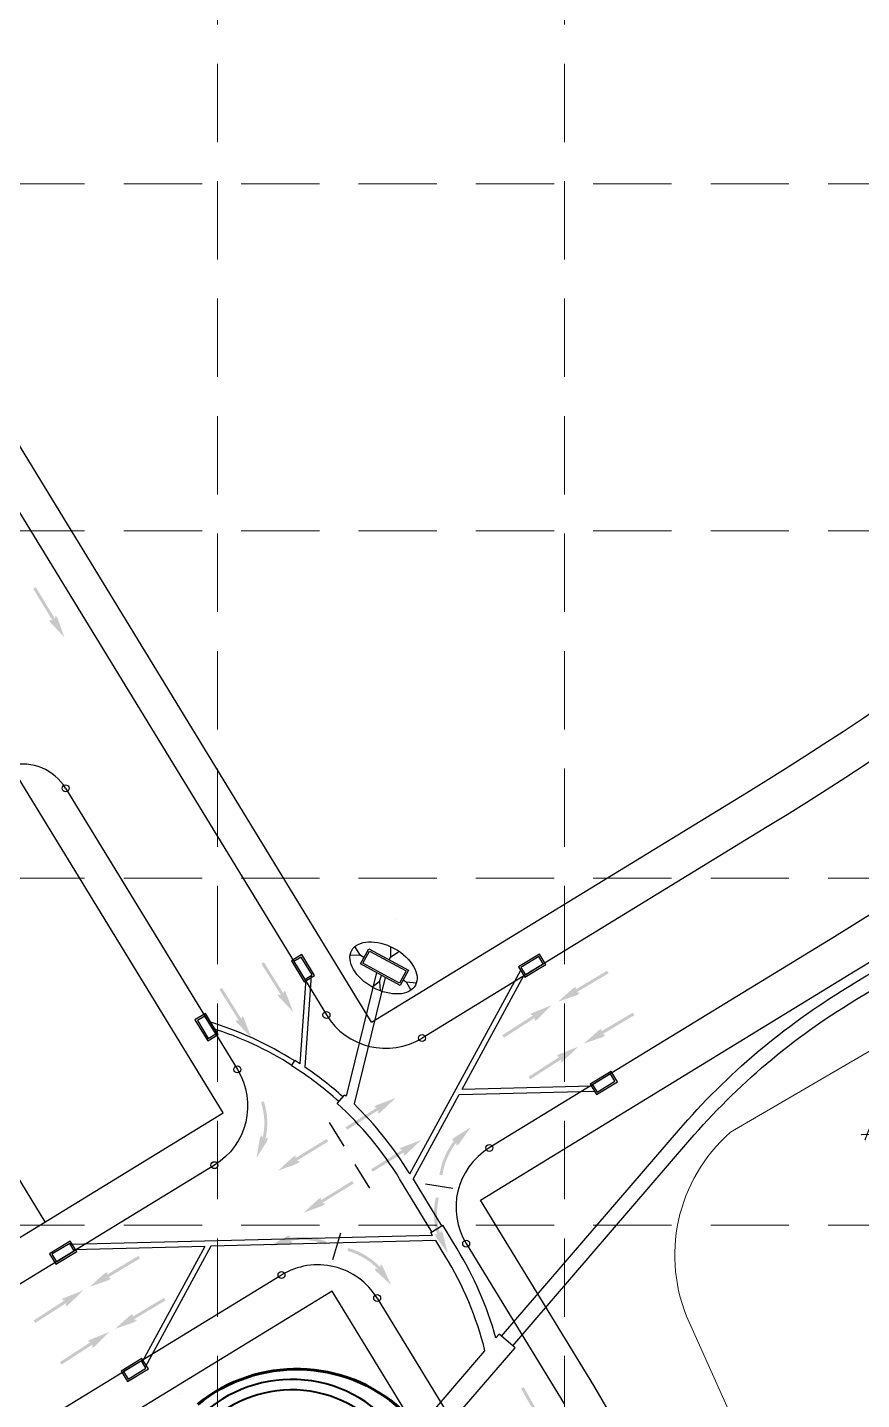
# Model space of a CAD drawing. Header units: inches. Extents: x -5337 to 1057, y 15227 to 19227.
# Drawn here: x -2593.6 to -2353.8, y 16578.2 to 16972.4 of the extents above; entities that cross this region are included whole.
import ezdxf
from ezdxf.enums import TextEntityAlignment as Align

# ---------------------------------------------------------------- set-up
doc = ezdxf.new("R2010")
doc.units = ezdxf.units.IN
doc.header["$LTSCALE"] = 150
doc.header["$MEASUREMENT"] = 0
doc.linetypes.add('HIDDEN', pattern=[0.375, 0.25, -0.125])
for name, color, linetype in [('BASE', 7, 'Continuous'), ('COMT-MIN', 84, 'Continuous'), ('CONT-MJR', 84, 'Continuous'), ('grid', 7, 'HIDDEN'), ('Level 10', 7, 'Continuous'), ('Level 5', 7, 'Continuous'), ('LOTLINE', 7, 'Continuous'), ('PAVING', 7, 'Continuous'), ('ROW', 7, 'Continuous'), ('STORM', 7, 'Continuous'), ('STORM INLET', 7, 'Continuous')]:
    doc.layers.add(name, color=color, linetype=linetype)
doc.styles.add('Style-CB101', font='CB101.shx')

msp = doc.modelspace()

# ---------------------------------------------------------------- hatches: boundary and pattern name
at = {"layer": 'PAVING'}
h = msp.add_hatch(color=256, dxfattribs=at)
edge = h.paths.add_edge_path()
edge.add_line((-2585.524746246163, 16803.24500796113), (-2585.672549980452, 16802.52406006694))
edge.add_line((-2585.672549980452, 16802.52406006695), (-2591.169511851698, 16811.56899036553))
edge.add_line((-2591.169511851698, 16811.56899036552), (-2591.905129695984, 16811.12333697199))
edge.add_line((-2591.905129695984, 16811.12333697198), (-2586.408072889524, 16802.07860912663))
edge.add_line((-2586.408072889524, 16802.07860912663), (-2587.212198338559, 16802.23242155205))
edge.add_line((-2587.212198338559, 16802.23242155205), (-2587.214410868928, 16802.23286224369))
edge.add_ellipse((-2586.967036375885, 16801.74875575578), major_axis=(-0.2908606934615846, 0.4785395041154358), ratio=0.2857142857142855, start_angle=345.5032805555555, end_angle=485.8315277777779)
edge.add_line((-2586.907614534806, 16801.40124174893), (-2586.906225004226, 16801.40285882465))
edge.add_line((-2586.906225004224, 16801.40285882466), (-2582.922661378114, 16797.11915086931))
edge.add_line((-2582.922661378114, 16797.11915086931), (-2584.929074662001, 16802.60989724337))
edge.add_line((-2584.929074661999, 16802.60989724337), (-2584.929610993411, 16802.6082717223))
edge.add_ellipse((-2585.207675934909, 16802.81257893862), major_axis=(-0.2908606934615846, 0.4785395041154358), ratio=0.2857142857142858, start_angle=235.2730666666667, end_angle=377.1826722222223)
edge.add_line((-2585.525946211101, 16803.24520991454), (-2585.524746246163, 16803.24500796114))
edge.add_line((-2585.524746246163, 16803.24500796113), (-2585.524746246163, 16803.24500796113))
edge.add_line((-2585.524746246163, 16803.24500796113), (-2585.524746246163, 16803.24500796113))
h = msp.add_hatch(color=256, dxfattribs=at)
edge = h.paths.add_edge_path()
edge.add_line((-2519.846667733998, 16695.60284459417), (-2519.984621724252, 16694.8800439878))
edge.add_line((-2519.984621724254, 16694.8800439878), (-2525.605886407331, 16703.84802176223))
edge.add_line((-2525.605886407331, 16703.84802176223), (-2526.335249462869, 16703.39232259259))
edge.add_line((-2526.335249462867, 16703.39232259258), (-2520.713987296347, 16694.42444478648))
edge.add_line((-2520.713987296347, 16694.42444478648), (-2521.52013267897, 16694.56710284646))
edge.add_line((-2521.52013267897, 16694.56710284646), (-2521.522250222635, 16694.56742647325))
edge.add_ellipse((-2521.268221423379, 16694.0867783685), major_axis=(-0.2974340703597086, 0.4744817950029866), ratio=0.2857142857142855, start_angle=345.5032805555555, end_angle=485.8315277777779)
edge.add_line((-2521.204011572081, 16693.7401170999), (-2521.202766165625, 16693.74192822481))
edge.add_line((-2521.202766165625, 16693.74192822481), (-2517.16057293365, 16689.51341319759))
edge.add_line((-2517.16057293365, 16689.51341319759), (-2519.242397744951, 16694.97585283159))
edge.add_line((-2519.242397744953, 16694.97585283159), (-2519.242846154435, 16694.97431707143))
edge.add_ellipse((-2519.523702886187, 16695.17476917684), major_axis=(-0.2974340703597086, 0.4744817950029866), ratio=0.2857142857142859, start_angle=235.2730666666667, end_angle=377.1826722222223)
edge.add_line((-2519.847910661831, 16695.60296871939), (-2519.846667734, 16695.60284459417))
edge.add_line((-2519.846667733998, 16695.60284459417), (-2519.846667733998, 16695.60284459417))
edge.add_line((-2519.846667733998, 16695.60284459417), (-2519.846667733998, 16695.60284459417))
h = msp.add_hatch(color=256, dxfattribs=at)
edge = h.paths.add_edge_path()
edge.add_line((-2435.809558600702, 16696.69583377919), (-2436.016856333412, 16695.98979340498))
edge.add_line((-2436.016856333414, 16695.98979340497), (-2426.921074701411, 16701.40190810839))
edge.add_line((-2426.921074701411, 16701.40190810839), (-2426.480249292392, 16700.6633678395))
edge.add_line((-2426.480249292392, 16700.66336783951), (-2435.576030924392, 16695.25125313609))
edge.add_line((-2435.576030924394, 16695.25125313609), (-2434.793718534795, 16695.01026416315))
edge.add_line((-2434.793718534795, 16695.01026416315), (-2434.791574560668, 16695.00962541408))
edge.add_ellipse((-2435.237034991862, 16694.69798742588), major_axis=(0.4812618259484557, 0.2863338172217148), ratio=0.2857142857142857, start_angle=-125.83152777777792, end_angle=14.496719444444523, ccw=False)
edge.add_line((-2435.452441020658, 16694.41888675783), (-2435.452695389225, 16694.42089396937))
edge.add_line((-2435.452695389225, 16694.42089396936), (-2440.979623611849, 16692.50469872045))
edge.add_line((-2440.979623611849, 16692.50469872046), (-2436.633527265703, 16696.4140088706))
edge.add_line((-2436.633527265702, 16696.4140088706), (-2436.633736698706, 16696.41236609986))
edge.add_ellipse((-2436.29234080686, 16696.46246994563), major_axis=(0.4812618259484557, 0.2863338172217148), ratio=0.285714285714286, start_angle=-17.182672222222322, end_angle=124.7269333333333, ccw=False)
edge.add_line((-2435.808390640197, 16696.69540291069), (-2435.809558600702, 16696.69583377918))
edge.add_line((-2435.809558600702, 16696.69583377919), (-2435.809558600702, 16696.69583377919))
edge.add_line((-2435.809558600702, 16696.69583377919), (-2435.809558600702, 16696.69583377919))
h = msp.add_hatch(color=256, dxfattribs=at)
edge = h.paths.add_edge_path()
edge.add_line((-2531.897482746128, 16688.21173799275), (-2532.035336768053, 16687.48893990294))
edge.add_line((-2532.035336768053, 16687.48893990294), (-2537.656506515916, 16696.4571201306))
edge.add_line((-2537.656506515916, 16696.4571201306), (-2538.385969539782, 16696.00141844439))
edge.add_line((-2538.385969539782, 16696.00141844439), (-2532.764604888376, 16687.03344318651))
edge.add_line((-2532.764604888376, 16687.03344318651), (-2533.570750270997, 16687.17610124649))
edge.add_line((-2533.570750270997, 16687.17610124648), (-2533.573004756974, 16687.17642235227))
edge.add_ellipse((-2533.31897595772, 16686.69577424752), major_axis=(-0.2974340703597086, 0.4744817950029866), ratio=0.2857142857142855, start_angle=345.5032805555555, end_angle=485.8315277777779)
edge.add_line((-2533.25476610642, 16686.34911297893), (-2533.253481209425, 16686.35082413996))
edge.add_line((-2533.253481209425, 16686.35082413995), (-2529.211190525679, 16682.12241159763))
edge.add_line((-2529.211190525677, 16682.12241159763), (-2531.293217790197, 16687.58494616684))
edge.add_line((-2531.293217790197, 16687.58494616684), (-2531.293600688778, 16687.58331295045))
edge.add_ellipse((-2531.574457420529, 16687.78376505586), major_axis=(-0.2974340703597086, 0.4744817950029866), ratio=0.2857142857142859, start_angle=235.2730666666667, end_angle=377.1826722222223)
edge.add_line((-2531.898665196173, 16688.21196459841), (-2531.897482746128, 16688.21173799275))
edge.add_line((-2531.897482746128, 16688.21173799275), (-2531.897482746128, 16688.21173799275))
edge.add_line((-2531.897482746128, 16688.21173799275), (-2531.897482746128, 16688.21173799275))
h = msp.add_hatch(color=256, dxfattribs=at)
edge = h.paths.add_edge_path()
edge.add_line((-2448.882418084133, 16688.72142209578), (-2448.157967218791, 16688.59341278477))
edge.add_line((-2448.157967218791, 16688.59341278476), (-2457.048043116964, 16682.84986982204))
edge.add_line((-2457.048043116964, 16682.84986982204), (-2456.582400656091, 16682.12685900702))
edge.add_line((-2456.582400656091, 16682.12685900702), (-2447.692322241359, 16687.87030200142))
edge.add_line((-2447.692322241359, 16687.87030200142), (-2447.82392842079, 16687.06223413699))
edge.add_line((-2447.82392842079, 16687.06223413698), (-2447.824230335144, 16687.06013371663))
edge.add_ellipse((-2447.347106148514, 16687.32072101867), major_axis=(-0.4703640335917537, -0.3039040570694896), ratio=0.2857142857142855, start_angle=345.5032805555555, end_angle=485.8315277777779)
edge.add_line((-2447.001356722365, 16687.38967226572), (-2447.003139388333, 16687.39089386101))
edge.add_line((-2447.003139388333, 16687.39089386101), (-2442.830489385418, 16691.49059943132))
edge.add_line((-2442.830489385417, 16691.49059943131), (-2448.26384518174, 16689.33428294003))
edge.add_line((-2448.26384518174, 16689.33428294004), (-2448.262298470134, 16689.33375180967))
edge.add_ellipse((-2448.458885533148, 16689.05017628711), major_axis=(-0.4703640335917537, -0.3039040570694896), ratio=0.2857142857142859, start_angle=235.2730666666667, end_angle=377.1826722222223)
edge.add_line((-2448.882604996998, 16688.72013485641), (-2448.882418084133, 16688.72142209578))
edge.add_line((-2448.882418084133, 16688.72142209578), (-2448.882418084133, 16688.72142209578))
edge.add_line((-2448.882418084133, 16688.72142209578), (-2448.882418084133, 16688.72142209578))
h = msp.add_hatch(color=256, dxfattribs=at)
edge = h.paths.add_edge_path()
edge.add_line((-2428.462888443863, 16684.61809197011), (-2428.670281111785, 16683.91184914269))
edge.add_line((-2428.670281111785, 16683.91184914269), (-2419.574402028013, 16689.32406633099))
edge.add_line((-2419.574402028013, 16689.32406633099), (-2419.13357913555, 16688.58562603044))
edge.add_line((-2419.133579135552, 16688.58562603044), (-2428.229360767553, 16683.17351132702))
edge.add_line((-2428.229360767553, 16683.17351132702), (-2427.446945893063, 16682.93242490231))
edge.add_line((-2427.446945893063, 16682.93242490231), (-2427.444861424457, 16682.93181796168))
edge.add_ellipse((-2427.890321855652, 16682.62017997347), major_axis=(0.4812618259484557, 0.2863338172217148), ratio=0.2857142857142857, start_angle=-125.83152777777792, end_angle=14.496719444444523, ccw=False)
edge.add_line((-2428.105727884447, 16682.34107930541), (-2428.106225169046, 16682.34314712718))
edge.add_line((-2428.106225169046, 16682.34314712718), (-2433.63315087511, 16680.42685190993))
edge.add_line((-2433.633150875108, 16680.42685190994), (-2429.28655720387, 16684.3362746112))
edge.add_line((-2429.286557203872, 16684.3362746112), (-2429.287023562501, 16684.33455864744))
edge.add_ellipse((-2428.94562767065, 16684.3846624932), major_axis=(0.4812618259484557, 0.2863338172217148), ratio=0.285714285714286, start_angle=-17.182672222222322, end_angle=124.7269333333333, ccw=False)
edge.add_line((-2428.461677503989, 16684.61759545827), (-2428.462888443863, 16684.61809197011))
edge.add_line((-2428.462888443863, 16684.61809197011), (-2428.462888443863, 16684.61809197011))
edge.add_line((-2428.462888443863, 16684.61809197011), (-2428.462888443863, 16684.61809197011))
h = msp.add_hatch(color=256, dxfattribs=at)
edge = h.paths.add_edge_path()
edge.add_line((-2441.327138054217, 16676.77307105475), (-2440.602284798997, 16676.64497184164))
edge.add_line((-2440.602284798997, 16676.64497184165), (-2449.492760570491, 16670.90141881269))
edge.add_line((-2449.492760570491, 16670.90141881268), (-2449.027018141287, 16670.17841051422))
edge.add_line((-2449.027018141287, 16670.17841051422), (-2440.136842274784, 16675.92195599351))
edge.add_line((-2440.136842274784, 16675.92195599352), (-2440.268548422544, 16675.11388561252))
edge.add_line((-2440.268548422544, 16675.11388561252), (-2440.268888219845, 16675.11172661426))
edge.add_ellipse((-2439.791764033218, 16675.3723139163), major_axis=(-0.4703640335917537, -0.3039040570694896), ratio=0.2857142857142855, start_angle=345.5032805555555, end_angle=485.8315277777779)
edge.add_line((-2439.446014607071, 16675.44126516335), (-2439.447659421758, 16675.4425478531))
edge.add_line((-2439.447659421756, 16675.4425478531), (-2435.275116936848, 16679.54255081184))
edge.add_line((-2435.275116936848, 16679.54255081184), (-2440.708560118708, 16677.38573196235))
edge.add_line((-2440.708560118706, 16677.38573196235), (-2440.70695635483, 16677.38534470729))
edge.add_ellipse((-2440.903543417846, 16677.10176918474), major_axis=(-0.4703640335917537, -0.3039040570694896), ratio=0.2857142857142859, start_angle=235.2730666666667, end_angle=377.1826722222223)
edge.add_line((-2441.327262881696, 16676.77172775404), (-2441.327138054217, 16676.77307105475))
edge.add_line((-2441.327138054217, 16676.77307105475), (-2441.327138054217, 16676.77307105475))
edge.add_line((-2441.327138054217, 16676.77307105475), (-2441.327138054217, 16676.77307105475))
at = {"layer": 'PAVING', "linetype": 'Continuous', "lineweight": 30}
h = msp.add_hatch(color=256, dxfattribs=at)
edge = h.paths.add_edge_path()
edge.add_line((-2493.844164822503, 16662.15776433586), (-2493.121921330248, 16662.01641114138))
edge.add_line((-2493.121921330248, 16662.01641114138), (-2502.115585465766, 16656.43650457601))
edge.add_line((-2502.115585465768, 16656.43650457601), (-2501.663257844666, 16655.70511218643))
edge.add_line((-2501.663257844666, 16655.70511218643), (-2492.669593709146, 16661.2850187518))
edge.add_line((-2492.669593709143, 16661.2850187518), (-2492.815969564706, 16660.47966283863))
edge.add_line((-2492.81596956471, 16660.47966283862), (-2492.816500311672, 16660.4774053186))
edge.add_ellipse((-2492.334690181455, 16660.72922330754), major_axis=(-0.4758432942383527, -0.2952511359242112), ratio=0.2857142857142855, start_angle=345.5032805555555, end_angle=485.8315277777779)
edge.add_line((-2491.987737541978, 16660.79183988215), (-2491.98931251582, 16660.79328598481))
edge.add_line((-2491.98931251582, 16660.79328598482), (-2487.742223821955, 16664.81620618223))
edge.add_line((-2487.742223821953, 16664.81620618222), (-2493.21418540519, 16662.75887255617))
edge.add_line((-2493.21418540519, 16662.75887255617), (-2493.212914805139, 16662.75865489766))
edge.add_ellipse((-2493.414655110899, 16662.47872199957), major_axis=(-0.4758432942383527, -0.2952511359242112), ratio=0.2857142857142856, start_angle=235.2730666666667, end_angle=377.1826722222223)
edge.add_line((-2493.844339637504, 16662.1564848111), (-2493.844164822502, 16662.15776433586))
edge.add_line((-2493.844164822503, 16662.15776433586), (-2493.844164822503, 16662.15776433586))
edge.add_line((-2493.844164822503, 16662.15776433586), (-2493.844164822503, 16662.15776433586))
at = {"layer": 'PAVING', "linetype": 'Continuous', "lineweight": 30, "extrusion": (0, 0, -1)}
h = msp.add_hatch(color=256, dxfattribs=at)
edge = h.paths.add_edge_path()
edge.add_line((2526.760324732655, 16653.40752900529), (2527.696282451592, 16647.63371245447))
edge.add_line((2527.696282451594, 16647.63371245447), (2524.598419288832, 16652.58536985804))
edge.add_line((2524.598419288832, 16652.58536985804), (2524.597443808412, 16652.5849969913))
edge.add_ellipse((2524.606975251723, 16652.92991828338), major_axis=(-0.1990338566720685, 0.5234362548051252), ratio=0.2857142857142859, start_angle=-17.182672222222322, end_angle=124.7269333333333, ccw=False)
edge.add_line((2524.461005605779, 16653.44679194523), (2524.46355760426, 16653.44798666124))
edge.add_line((2524.463557604258, 16653.44798666125), (2525.120679611297, 16653.12680786524))
edge.add_line((2525.120679611297, 16653.12680786523), (2525.109942152969, 16653.12926776891))
edge.add_arc((2545.049602714287, 16657.57840498723), 20.42999963993994, 162.1700950185973, 192.5783644630418, ccw=False)
edge.add_line((2525.60086179244, 16663.83391140079), (2526.419555739407, 16663.57058623899))
edge.add_arc((2545.049602714287, 16657.57840498723), 19.56999965509666, 162.1700950185974, 192.245900574153)
edge.add_line((2525.924893254853, 16653.42745634955), (2525.925615466987, 16653.42854107882))
edge.add_line((2525.925615466986, 16653.42854107881), (2526.29582449141, 16654.15512016934))
edge.add_line((2526.295824491412, 16654.15512016934), (2526.296899641637, 16654.15760391795))
edge.add_ellipse((2526.527033497876, 16653.66506800124), major_axis=(-0.1990338566720685, 0.5234362548051252), ratio=0.2857142857142858, start_angle=-125.83152777777792, end_angle=14.496719444444523, ccw=False)
edge.add_line((2526.764797688869, 16653.40475071381), (2526.76123348657, 16653.40629359103))
at = {"layer": 'PAVING', "linetype": 'Continuous', "lineweight": 30}
h = msp.add_hatch(color=256, dxfattribs=at)
edge = h.paths.add_edge_path()
edge.add_line((-2516.373185700893, 16648.22724227356), (-2516.569463324944, 16647.51798368744))
edge.add_line((-2516.56946332494, 16647.51798368744), (-2507.558946383095, 16653.07068100511))
edge.add_line((-2507.558946383097, 16653.07068100511), (-2507.106702773886, 16652.33923437529))
edge.add_line((-2507.106702773885, 16652.33923437528), (-2516.117219715732, 16646.78653705761))
edge.add_line((-2516.11721971573, 16646.78653705762), (-2515.331385819245, 16646.55756717949))
edge.add_line((-2515.331385819247, 16646.55756717949), (-2515.32916288394, 16646.55701970112))
edge.add_ellipse((-2515.769728705578, 16646.23849959511), major_axis=(0.4767559702502598, 0.293775115976281), ratio=0.2857142857142856, start_angle=-125.83152777777792, end_angle=14.496719444444523, ccw=False)
edge.add_line((-2515.980773282639, 16645.9560865006), (-2515.981310665757, 16645.95822246385))
edge.add_line((-2515.981310665757, 16645.95822246385), (-2521.477894807987, 16643.9561722933))
edge.add_line((-2521.477894807986, 16643.95617229329), (-2517.19249491938, 16647.93228967861))
edge.add_line((-2517.19249491938, 16647.93228967861), (-2517.192892838264, 16647.93097556449))
edge.add_ellipse((-2516.852316399627, 16647.98637653784), major_axis=(0.4767559702502598, 0.293775115976281), ratio=0.2857142857142858, start_angle=-17.182672222222322, end_angle=124.7269333333333, ccw=False)
edge.add_line((-2516.37204289588, 16648.22679899859), (-2516.373185700892, 16648.22724227356))
edge.add_line((-2516.373185700893, 16648.22724227356), (-2516.373185700893, 16648.22724227356))
edge.add_line((-2516.373185700893, 16648.22724227356), (-2516.373185700893, 16648.22724227356))
at = {"layer": 'PAVING', "linetype": 'Continuous', "lineweight": 30, "extrusion": (0, 0, -1)}
h = msp.add_hatch(color=256, dxfattribs=at)
edge = h.paths.add_edge_path()
edge.add_line((2469.522123160121, 16651.60631311385), (2466.155944080403, 16656.38978416268))
edge.add_line((2466.155944080403, 16656.38978416268), (2471.106919839467, 16653.29105317971))
edge.add_line((2471.106919839467, 16653.29105317971), (2471.107643384537, 16653.29183827408))
edge.add_ellipse((2471.249880558857, 16652.97746560837), major_axis=(0.4078623105882624, -0.3837296332110419), ratio=0.285714285714286, start_angle=-17.182672222222322, end_angle=124.7269333333333, ccw=False)
edge.add_line((2471.607150177286, 16652.57643688384), (2471.605323870395, 16652.57413013303))
edge.add_line((2471.605323870393, 16652.57413013303), (2470.873937027509, 16652.57573931697))
edge.add_line((2470.873937027511, 16652.57573931697), (2470.884698067661, 16652.57826920433))
edge.add_arc((2454.897235959212, 16639.85875337866), 20.43000312061311, 368.09724887356464, 398.5055183180091, ccw=False)
edge.add_line((2475.123560467471, 16642.73639529376), (2474.272134225708, 16642.61526096423))
edge.add_arc((2454.897235959212, 16639.85875337866), 19.57000298925104, 368.0972488735648, 398.1730544291203)
edge.add_line((2470.282147563004, 16651.95377350857), (2470.281978906363, 16651.95246104161))
edge.add_line((2470.281978906365, 16651.95246104161), (2470.266780740427, 16651.13703181786))
edge.add_line((2470.266780740427, 16651.13703181785), (2470.266824365599, 16651.13446302438))
edge.add_ellipse((2469.844502741076, 16651.4768046187), major_axis=(0.4078623105882624, -0.3837296332110419), ratio=0.2857142857142857, start_angle=-125.83152777777792, end_angle=14.496719444444523, ccw=False)
edge.add_line((2469.516851276401, 16651.60696398903), (2469.520731336932, 16651.60713476809))
at = {"layer": 'PAVING', "linetype": 'Continuous', "lineweight": 30}
h = msp.add_hatch(color=256, dxfattribs=at)
edge = h.paths.add_edge_path()
edge.add_line((-2486.508719929263, 16650.07293779271), (-2485.786476437008, 16649.93158459822))
edge.add_line((-2485.78647643701, 16649.93158459822), (-2494.780140572529, 16644.35167803285))
edge.add_line((-2494.780140572528, 16644.35167803286), (-2494.327812951426, 16643.62028564327))
edge.add_line((-2494.327812951426, 16643.62028564326), (-2485.334148815906, 16649.20019220863))
edge.add_line((-2485.334148815904, 16649.20019220863), (-2485.480524671468, 16648.39483629547))
edge.add_line((-2485.48052467147, 16648.39483629547), (-2485.481055418431, 16648.39257877544))
edge.add_ellipse((-2484.999245288214, 16648.64439676438), major_axis=(-0.4758432942383527, -0.2952511359242112), ratio=0.2857142857142855, start_angle=345.5032805555555, end_angle=485.8315277777779)
edge.add_line((-2484.652292648738, 16648.70701333899), (-2484.653867622579, 16648.70845944166))
edge.add_line((-2484.653867622579, 16648.70845944165), (-2480.406778928715, 16652.73137963906))
edge.add_line((-2480.406778928715, 16652.73137963907), (-2485.878740511951, 16650.67404601301))
edge.add_line((-2485.878740511951, 16650.67404601301), (-2485.8774699119, 16650.67382835451))
edge.add_ellipse((-2486.079210217657, 16650.39389545641), major_axis=(-0.4758432942383527, -0.2952511359242112), ratio=0.2857142857142856, start_angle=235.2730666666667, end_angle=377.1826722222223)
edge.add_line((-2486.508894744264, 16650.07165826795), (-2486.508719929261, 16650.0729377927))
edge.add_line((-2486.508719929263, 16650.07293779271), (-2486.508719929263, 16650.07293779271))
edge.add_line((-2486.508719929263, 16650.07293779271), (-2486.508719929263, 16650.07293779271))
h = msp.add_hatch(color=256, dxfattribs=at)
edge = h.paths.add_edge_path()
edge.add_line((-2509.037740807651, 16636.1424157304), (-2509.2340184317, 16635.43315714428))
edge.add_line((-2509.2340184317, 16635.43315714429), (-2500.223501489854, 16640.98585446196))
edge.add_line((-2500.223501489856, 16640.98585446195), (-2499.771257880646, 16640.25440783212))
edge.add_line((-2499.771257880644, 16640.25440783212), (-2508.781774822492, 16634.70171051446))
edge.add_line((-2508.78177482249, 16634.70171051446), (-2507.995940926005, 16634.47274063633))
edge.add_line((-2507.995940926006, 16634.47274063633), (-2507.993717990699, 16634.47219315797))
edge.add_ellipse((-2508.434283812338, 16634.15367305194), major_axis=(0.4767559702502598, 0.293775115976281), ratio=0.2857142857142856, start_angle=-125.83152777777792, end_angle=14.496719444444523, ccw=False)
edge.add_line((-2508.645328389401, 16633.87125995744), (-2508.645865772518, 16633.87339592069))
edge.add_line((-2508.645865772518, 16633.87339592069), (-2514.142449914749, 16631.87134575013))
edge.add_line((-2514.142449914747, 16631.87134575014), (-2509.857050026141, 16635.84746313545))
edge.add_line((-2509.857050026141, 16635.84746313545), (-2509.857447945025, 16635.84614902133))
edge.add_ellipse((-2509.516871506386, 16635.90154999468), major_axis=(0.4767559702502598, 0.293775115976281), ratio=0.2857142857142858, start_angle=-17.182672222222322, end_angle=124.7269333333333, ccw=False)
edge.add_line((-2509.036598002638, 16636.14197245544), (-2509.037740807649, 16636.1424157304))
edge.add_line((-2509.037740807651, 16636.1424157304), (-2509.037740807651, 16636.1424157304))
edge.add_line((-2509.037740807651, 16636.1424157304), (-2509.037740807651, 16636.1424157304))
h = msp.add_hatch(color=256, dxfattribs=at)
edge = h.paths.add_edge_path()
edge.add_line((-2474.158552274634, 16625.97816237743), (-2472.754813174613, 16620.29998999636))
edge.add_line((-2472.754813174613, 16620.29998999637), (-2476.246157283116, 16624.9825112495))
edge.add_line((-2476.246157283118, 16624.98251124949), (-2476.247109332598, 16624.98206825928))
edge.add_ellipse((-2476.265735045712, 16625.32661815863), major_axis=(-0.2410528690469194, 0.5054636627139965), ratio=0.2857142857142859, start_angle=-17.182672222222322, end_angle=124.7269333333333, ccw=False)
edge.add_line((-2476.453365285935, 16625.82986802001), (-2476.450780606585, 16625.83123057618))
edge.add_line((-2476.450780606585, 16625.83123057619), (-2475.769657168108, 16625.56468703085))
edge.add_line((-2475.769657168108, 16625.56468703085), (-2475.780698304392, 16625.566316492))
edge.add_arc((-2456.270226997052, 16631.6265482834), 20.43, 166.847273182765, 197.2555426272095, ccw=False)
edge.add_line((-2476.164286434479, 16636.27534360103), (-2475.326846828109, 16636.07965287396))
edge.add_arc((-2456.270226997052, 16631.6265482834), 19.57000000000002, 166.8472731827651, 196.9230787383206)
edge.add_line((-2474.992775772167, 16625.92996445065), (-2474.992031195468, 16625.93107247908))
edge.add_line((-2474.992031195468, 16625.93107247908), (-2474.682516277144, 16626.68540050146))
edge.add_line((-2474.682516277142, 16626.68540050145), (-2474.681545538417, 16626.68801456327))
edge.add_ellipse((-2474.412015895441, 16626.21588428146), major_axis=(-0.2410528690469194, 0.5054636627139965), ratio=0.2857142857142858, start_angle=-125.83152777777792, end_angle=14.496719444444523, ccw=False)
edge.add_line((-2474.153816799208, 16625.97582150962), (-2474.157494940086, 16625.97706862544))
h = msp.add_hatch(color=256, dxfattribs=at)
edge = h.paths.add_edge_path()
edge.add_line((-2518.088231726917, 16622.96479194055), (-2523.901638481526, 16622.31968985137))
edge.add_line((-2523.901638481526, 16622.31968985137), (-2518.801033307725, 16625.16525076462))
edge.add_line((-2518.801033307727, 16625.16525076462), (-2518.801265815397, 16625.16621935324))
edge.add_ellipse((-2518.457256698839, 16625.13939999343), major_axis=(0.5327602273044318, 0.1725298240958073), ratio=0.2857142857142858, start_angle=-17.182672222222322, end_angle=124.7269333333333, ccw=False)
edge.add_line((-2517.93371229962, 16625.25926154719), (-2517.932857911273, 16625.25662784599))
edge.add_line((-2517.932857911275, 16625.25662784599), (-2518.286458856834, 16624.61642651726))
edge.add_line((-2518.286458856832, 16624.61642651726), (-2518.283384983572, 16624.62706752513))
edge.add_arc((-2514.839943511182, 16604.48935139777), 20.43000000000002, 69.29515458495501, 99.70342402939929, ccw=False)
edge.add_line((-2507.616836765574, 16623.59986232029), (-2507.920893022336, 16622.79540613895))
edge.add_arc((-2514.839943511182, 16604.48935139777), 19.57000000000002, 69.29515458495491, 99.37096014051049)
edge.add_line((-2518.026446489717, 16623.79818613132), (-2518.025565771533, 16623.79743266622))
edge.add_line((-2518.025565771533, 16623.79743266622), (-2517.318321275507, 16623.39130226494))
edge.add_line((-2517.318321275503, 16623.39130226494), (-2517.315876279845, 16623.39002658056))
edge.add_ellipse((-2517.819334915201, 16623.18488605814), major_axis=(0.5327602273044318, 0.1725298240958073), ratio=0.2857142857142858, start_angle=-125.83152777777792, end_angle=14.496719444444523, ccw=False)
edge.add_line((-2518.091249901638, 16622.96047762247), (-2518.089530198375, 16622.96395994939))
h = msp.add_hatch(color=256, dxfattribs=at)
edge = h.paths.add_edge_path()
edge.add_line((-2493.291952150757, 16615.00048250277), (-2488.992389919767, 16611.03472753406))
edge.add_line((-2488.992389919767, 16611.03472753406), (-2491.413720636547, 16616.3500767192))
edge.add_line((-2491.413720636547, 16616.3500767192), (-2491.412599268839, 16616.35080695049))
edge.add_ellipse((-2491.705550981602, 16616.53312766879), major_axis=(-0.326796466930468, 0.4547571540962984), ratio=0.2857142857142861, start_angle=235.2730666666667, end_angle=377.1826722222223)
edge.add_line((-2492.056145776422, 16616.94000457877), (-2492.058531256396, 16616.93843601804))
edge.add_line((-2492.058531256396, 16616.93843601804), (-2492.153310817022, 16616.21322115685))
edge.add_line((-2492.153310817022, 16616.21322115685), (-2492.149279781608, 16616.2235785071))
edge.add_arc((-2506.859660925487, 16602.04649888533), 20.43, 43.94236270847352, 74.35063215291797)
edge.add_line((-2501.348675875181, 16621.71916881765), (-2501.580660665219, 16620.89104865771))
edge.add_arc((-2506.859660925487, 16602.04649888533), 19.57000000000003, 44.27482659736228, 74.35063215291791, ccw=False)
edge.add_line((-2492.847550329061, 16615.70833099649), (-2492.84902585449, 16615.70835318734))
edge.add_line((-2492.849025854493, 16615.70835318734), (-2493.659198696534, 16615.80039386325))
edge.add_line((-2493.65919869653, 16615.80039386325), (-2493.661767647847, 16615.8008210491))
edge.add_ellipse((-2493.377900560672, 16615.33716955469), major_axis=(-0.326796466930468, 0.4547571540962984), ratio=0.2857142857142858, start_angle=345.5032805555555, end_angle=485.8315277777779)
edge.add_line((-2493.291932817929, 16614.99525369575), (-2493.291253576272, 16614.99907765235))
at = {"layer": 'PAVING'}
h = msp.add_hatch(color=256, dxfattribs=at)
edge = h.paths.add_edge_path()
edge.add_line((-2570.550397730492, 16614.74924894003), (-2570.757695463202, 16614.04320856582))
edge.add_line((-2570.757695463202, 16614.04320856582), (-2561.661913831202, 16619.45532326924))
edge.add_line((-2561.661913831202, 16619.45532326924), (-2561.221088422182, 16618.71678300036))
edge.add_line((-2561.221088422179, 16618.71678300035), (-2570.316870054179, 16613.30466829693))
edge.add_line((-2570.316870054179, 16613.30466829694), (-2569.53455766458, 16613.063679324))
edge.add_line((-2569.53455766458, 16613.063679324), (-2569.532444337061, 16613.0630701565))
edge.add_ellipse((-2569.977904768255, 16612.7514321683), major_axis=(0.4812618259484557, 0.2863338172217148), ratio=0.2857142857142857, start_angle=-125.83152777777792, end_angle=14.496719444444523, ccw=False)
edge.add_line((-2570.193310797051, 16612.47233150024), (-2570.193534519012, 16612.47430913022))
edge.add_line((-2570.193534519012, 16612.47430913022), (-2575.720462741638, 16610.5581138813))
edge.add_line((-2575.720462741638, 16610.5581138813), (-2571.37436639549, 16614.46742403144))
edge.add_line((-2571.374366395488, 16614.46742403144), (-2571.374606475101, 16614.46581084227))
edge.add_ellipse((-2571.033210583253, 16614.51591468804), major_axis=(0.4812618259484557, 0.2863338172217148), ratio=0.285714285714286, start_angle=-17.182672222222322, end_angle=124.7269333333333, ccw=False)
edge.add_line((-2570.54926041659, 16614.7488476531), (-2570.550397730491, 16614.74924894003))
edge.add_line((-2570.550397730492, 16614.74924894003), (-2570.550397730492, 16614.74924894003))
edge.add_line((-2570.550397730492, 16614.74924894003), (-2570.550397730492, 16614.74924894003))
h = msp.add_hatch(color=256, dxfattribs=at)
edge = h.paths.add_edge_path()
edge.add_line((-2583.623257213922, 16606.77483725662), (-2582.898806348579, 16606.64682794561))
edge.add_line((-2582.898806348579, 16606.64682794561), (-2591.788882246754, 16600.90328498288))
edge.add_line((-2591.788882246752, 16600.90328498288), (-2591.323239785879, 16600.18027416786))
edge.add_line((-2591.323239785879, 16600.18027416786), (-2582.433161371147, 16605.92371716226))
edge.add_line((-2582.433161371147, 16605.92371716227), (-2582.564767550577, 16605.11564929783))
edge.add_line((-2582.564767550577, 16605.11564929783), (-2582.565100111537, 16605.11357845904))
edge.add_ellipse((-2582.087975924907, 16605.37416576109), major_axis=(-0.4703640335917537, -0.3039040570694896), ratio=0.2857142857142855, start_angle=345.5032805555555, end_angle=485.8315277777779)
edge.add_line((-2581.74222649876, 16605.44311700813), (-2581.74397851812, 16605.44430902185))
edge.add_line((-2581.743978518118, 16605.44430902186), (-2577.571328515205, 16609.54401459216))
edge.add_line((-2577.571328515205, 16609.54401459216), (-2583.004684311527, 16607.38769810088))
edge.add_line((-2583.004684311529, 16607.38769810088), (-2583.003168246531, 16607.38719655208))
edge.add_ellipse((-2583.199755309543, 16607.10362102953), major_axis=(-0.4703640335917537, -0.3039040570694896), ratio=0.2857142857142859, start_angle=235.2730666666667, end_angle=377.1826722222223)
edge.add_line((-2583.623474773392, 16606.77357959883), (-2583.62325721392, 16606.77483725662))
edge.add_line((-2583.623257213922, 16606.77483725662), (-2583.623257213922, 16606.77483725662))
edge.add_line((-2583.623257213922, 16606.77483725662), (-2583.623257213922, 16606.77483725662))
h = msp.add_hatch(color=256, dxfattribs=at)
edge = h.paths.add_edge_path()
edge.add_line((-2563.203727573651, 16602.67150713096), (-2563.411120241573, 16601.96526430353))
edge.add_line((-2563.411120241573, 16601.96526430353), (-2554.315241157801, 16607.37748149184))
edge.add_line((-2554.315241157801, 16607.37748149184), (-2553.874418265339, 16606.63904119128))
edge.add_line((-2553.874418265339, 16606.63904119129), (-2562.97019989734, 16601.22692648787))
edge.add_line((-2562.97019989734, 16601.22692648786), (-2562.187785022852, 16600.98584006315))
edge.add_line((-2562.187785022854, 16600.98584006316), (-2562.185731200854, 16600.98526270409))
edge.add_ellipse((-2562.631191632045, 16600.67362471588), major_axis=(0.4812618259484557, 0.2863338172217148), ratio=0.2857142857142857, start_angle=-125.83152777777792, end_angle=14.496719444444523, ccw=False)
edge.add_line((-2562.846597660842, 16600.39452404783), (-2562.847064298832, 16600.39656228802))
edge.add_line((-2562.84706429883, 16600.39656228802), (-2568.373990004895, 16598.48026707078))
edge.add_line((-2568.373990004897, 16598.48026707078), (-2564.02739633366, 16602.38968977204))
edge.add_line((-2564.02739633366, 16602.38968977204), (-2564.027893338893, 16602.38800338985))
edge.add_ellipse((-2563.686497447045, 16602.43810723562), major_axis=(0.4812618259484557, 0.2863338172217148), ratio=0.285714285714286, start_angle=-17.182672222222322, end_angle=124.7269333333333, ccw=False)
edge.add_line((-2563.202547280383, 16602.67104020069), (-2563.203727573651, 16602.67150713096))
edge.add_line((-2563.203727573651, 16602.67150713096), (-2563.203727573651, 16602.67150713096))
edge.add_line((-2563.203727573651, 16602.67150713096), (-2563.203727573651, 16602.67150713096))
h = msp.add_hatch(color=256, dxfattribs=at)
edge = h.paths.add_edge_path()
edge.add_line((-2576.067977184006, 16594.82648621559), (-2575.343123928786, 16594.69838700249))
edge.add_line((-2575.343123928786, 16594.69838700249), (-2584.233599700277, 16588.95483397353))
edge.add_line((-2584.233599700277, 16588.95483397353), (-2583.767857271076, 16588.23182567507))
edge.add_line((-2583.767857271076, 16588.23182567507), (-2574.877681404572, 16593.97537115435))
edge.add_line((-2574.877681404574, 16593.97537115436), (-2575.009387552334, 16593.16730077336))
edge.add_line((-2575.009387552333, 16593.16730077336), (-2575.00975799624, 16593.16517135668))
edge.add_ellipse((-2574.532633809611, 16593.42575865871), major_axis=(-0.4703640335917537, -0.3039040570694896), ratio=0.2857142857142855, start_angle=345.5032805555555, end_angle=485.8315277777779)
edge.add_line((-2574.186884383462, 16593.49470990576), (-2574.188498551544, 16593.49596301395))
edge.add_line((-2574.188498551544, 16593.49596301395), (-2570.015956066636, 16597.59596597268))
edge.add_line((-2570.015956066636, 16597.59596597268), (-2575.449399248495, 16595.43914712319))
edge.add_line((-2575.449399248495, 16595.43914712319), (-2575.447826131227, 16595.4387894497))
edge.add_ellipse((-2575.644413194241, 16595.15521392715), major_axis=(-0.4703640335917537, -0.3039040570694896), ratio=0.2857142857142859, start_angle=235.2730666666667, end_angle=377.1826722222223)
edge.add_line((-2576.068132658089, 16594.82517249645), (-2576.067977184006, 16594.8264862156))
edge.add_line((-2576.067977184006, 16594.82648621559), (-2576.067977184006, 16594.82648621559))
edge.add_line((-2576.067977184006, 16594.82648621559), (-2576.067977184006, 16594.82648621559))
h = msp.add_hatch(color=256, dxfattribs=at)
edge = h.paths.add_edge_path()
edge.add_line((-2447.136532690593, 16572.3349983368), (-2446.434536088136, 16572.11349434104))
edge.add_line((-2446.434536088136, 16572.11349434104), (-2451.663773913184, 16581.31581191701))
edge.add_line((-2451.663773913186, 16581.31581191701), (-2450.916756209264, 16581.7417459495))
edge.add_line((-2450.916756209263, 16581.7417459495), (-2445.687520900772, 16572.53952834185))
edge.add_line((-2445.687520900772, 16572.53952834185), (-2445.430905975692, 16573.31703244488))
edge.add_line((-2445.430905975694, 16573.31703244488), (-2445.43021020418, 16573.31904519883))
edge.add_ellipse((-2445.127541588274, 16572.86744256332), major_axis=(-0.276653647942207, 0.4868909108622479), ratio=0.2857142857142855, start_angle=-125.83152777777792, end_angle=14.496719444444523, ccw=False)
edge.add_line((-2444.852803804773, 16572.64649892692), (-2444.85493952228, 16572.64611449569))
edge.add_line((-2444.854939522282, 16572.64611449569), (-2443.049540684897, 16567.08188620347))
edge.add_line((-2443.049540684897, 16567.08188620346), (-2446.871181729914, 16571.50581344327))
edge.add_line((-2446.871181729914, 16571.50581344327), (-2446.869504824972, 16571.50529939984))
edge.add_ellipse((-2446.912772376178, 16571.84762887468), major_axis=(-0.276653647942207, 0.4868909108622479), ratio=0.285714285714286, start_angle=-17.182672222222322, end_angle=124.7269333333333, ccw=False)
edge.add_line((-2447.135982094173, 16572.33613982831), (-2447.136532690593, 16572.3349983368))
edge.add_line((-2447.136532690593, 16572.3349983368), (-2447.136532690593, 16572.3349983368))
edge.add_line((-2447.136532690593, 16572.3349983368), (-2447.136532690593, 16572.3349983368))

# ---------------------------------------------------------------- linework, layer by layer
at = {"layer": 'BASE', "color": 170, "lineweight": 40}
for p, q in [((-2487.806810513084, 16716.17699481067), (-2487.806810513084, 16716.17699481067)), ((-2487.806810513084, 16716.17699481067), (-2487.806810513084, 16716.17699481067)), ((-2509.801342260729, 16713.23894377608), (-2509.801342260729, 16713.23894377608)), ((-2509.801342260729, 16713.23894377608), (-2509.801342260729, 16713.23894377608)), ((-2415.132492989203, 16661.56823059389), (-2415.132492989203, 16661.56823059389)), ((-2415.132492989203, 16661.56823059389), (-2415.132492989203, 16661.56823059389)), ((-2549.488126812532, 16580.04952765732), (-2549.488126812532, 16580.04952765732)), ((-2549.488126812532, 16580.04952765732), (-2549.488126812532, 16580.04952765732))]:
    msp.add_line(p, q, dxfattribs=at)
at = {"layer": 'COMT-MIN', "color": 5, "linetype": 'Continuous', "lineweight": 40}
for radius in [38.00000000000041, 35.00000000000053]:
    msp.add_arc((-2517.599544972727, 16545.96742656445), radius, 31.27610905773529, 131.2531146131183, dxfattribs=at)
at = {"layer": 'CONT-MJR', "color": 5, "linetype": 'Continuous', "lineweight": 70}
msp.add_arc((-2516.206332471105, 16541.83873731744), 45.05377715371053, 48.05304516879006, 129.122517391012, dxfattribs=at)
at = {"layer": 'grid', "color": 252, "linetype": 'HIDDEN', "lineweight": 0, "ltscale": 0.6}
for p, q in [((-2538.893858640569, 19121.98416579754), (-2538.89385864057, 15630.29360565876)), ((-2439.143858640561, 19121.98416579754), (-2439.143858640561, 15630.29360565876)), ((-5232.143858640806, 16927.48416579735), (952.3561413597372, 16927.48416579735)), ((-5232.143858640806, 16827.73416579734), (952.3561413597372, 16827.73416579734)), ((-5232.143858640806, 16727.98416579734), (952.3561413597372, 16727.98416579734)), ((-5232.143858640806, 16628.23416579733), (952.3561413597372, 16628.23416579733))]:
    msp.add_line(p, q, dxfattribs=at)
at = {"layer": 'Level 5', "color": 7, "linetype": 'Continuous', "lineweight": 13}
for p, q in [((-2391.467983552968, 16654.95899726303), (-2328.373918987803, 16691.75995131231)), ((-2391.46802077523, 16654.95897594393), (-2391.467983552968, 16654.95899726303)), ((-2403.35997648272, 16600.39744846859), (-2403.360018866364, 16600.39747461933)), ((-2383.251564682943, 16555.63221111246), (-2403.35997648272, 16600.39744846859))]:
    msp.add_line(p, q, dxfattribs=at)
msp.add_arc((-2360.526197040435, 16619.63830872068), 46.95685241933047, 131.2192035021251, 204.1894840576871, dxfattribs=at)
at = {"layer": 'LOTLINE'}
msp.add_line((-2588.493922598944, 16629.25088235372), (-2648.481928308727, 16727.36532226943), dxfattribs=at)
at = {"layer": 'PAVING'}
for p, q in [((-2724.808489722485, 17043.90826993999), (-2507.610929605155, 16688.66626726653)), ((-2582.608054241564, 16753.81765440695), (-2533.206017616818, 16673.0171957824)), ((-2380.879898945797, 16742.708543196), (-2480.11485743626, 16682.03562206543)), ((-2361.579377113167, 16711.1412546525), (-2460.81433308707, 16650.46823355361)), ((-2539.836560333028, 16645.52102616173), (-2952.894593526295, 16392.97439662762)), ((-2471.270701114254, 16638.76798742414), (-2479.162947441433, 16640.07718905534)), ((-2505.788996138881, 16618.42127045277), (-2503.453813306653, 16626.07285998045)), ((-2467.4450782565, 16622.97215886815), (-2439.321396773532, 16576.97383994306)), ((-2520.536240953616, 16613.95383255345), (-2927.893187646758, 16364.89287812298)), ((-2493.04016626816, 16607.32308738402), (-2464.916487301753, 16561.32486842726))]:
    msp.add_line(p, q, dxfattribs=at)
at = {"layer": 'PAVING', "linetype": 'Continuous', "lineweight": 30}
for p, q in [((-2502.525559746766, 16650.97695375787), (-2506.698814090705, 16657.80219990946)), ((-2495.190114853525, 16638.89212721471), (-2499.363369197466, 16645.7173733663))]:
    msp.add_line(p, q, dxfattribs=at)
at = {"layer": 'PAVING'}
for centre in [(-2582.608035867441, 16753.81764817329), (-2507.610929605155, 16688.66626726653), (-2480.11485743626, 16682.03562206543), (-2533.206017616818, 16673.0171957824), (-2460.814333206157, 16650.46823374838), (-2539.836560333028, 16645.52102616173), (-2467.445078375587, 16622.97215906293), (-2520.536240953616, 16613.95383255345), (-2493.04016626816, 16607.32308738402)]:
    msp.add_circle(centre, 1, dxfattribs=at)
at = {"layer": 'PAVING', "extrusion": (0, 0, -1)}
for centre, radius, start, end in [((2892.86359673583, 17580.09424086803), 981.5, 213.7458381645618, 238.5580798312428), ((2892.86359673583, 17580.09424086803), 1018.5, 213.7458381645618, 238.5580798312428), ((2550.269389664401, 16662.58448552087), 20.00000272588118, 148.5579826090543, 238.557927053443)]:
    msp.add_arc(centre, radius, start, end, dxfattribs=at)
at = {"layer": 'PAVING'}
for centre, radius, start, end in [((-2594.984036647051, 16746.26221273229), 14.5, 31.40368405772287, 103.3615562799132), ((-2490.547551650085, 16699.09896526659), 20, 211.4419201687572, 301.4419090577314), ((-2450.381697212226, 16633.40484397791), 20, 121.4419285021648, 211.4418979466169), ((-2510.10353617693, 16596.89058857363), 19.99989060151114, 31.44150350211802, 121.4421951688425)]:
    msp.add_arc(centre, radius, start, end, dxfattribs=at)
at = {"layer": 'ROW'}
for p, q in [((-2494.645392297616, 16686.63050786845), (-2716.276860364149, 17049.12462542365)), ((-2537.303844027394, 16660.54892283709), (-2597.291749768845, 16758.66336526936)), ((-2494.645392297616, 16686.63050786845), (-2386.878609545278, 16752.51998945247)), ((-2463.347251845922, 16635.44043181346), (-2355.580566545355, 16701.32981091259)), ((-2957.063087620785, 16403.90495578048), (-2537.303844027394, 16660.54892283709)), ((-2430.78966744687, 16582.19019794329), (-2463.347251845922, 16635.44043181346)), ((-2506.005801027468, 16609.35874429721), (-2931.107143883424, 16349.44870581013)), ((-2473.448216628418, 16556.10851042703), (-2506.005801027468, 16609.35874429721))]:
    msp.add_line(p, q, dxfattribs=at)
for centre, radius, start, end in [((-2892.86359673583, 17580.09424086803), 970, 301.4419201687572, 326.2541618354382), ((-2892.86359673583, 17580.09424086803), 1030, 301.4419201687572, 326.2541618354382), ((-2665.411293123532, 16438.74084270327), 275, 359.7521035021839, 31.44192016875717)]:
    msp.add_arc(centre, radius, start, end, dxfattribs=at)
at = {"layer": 'STORM', "color": 5}
for p, q in [((-2493.269394322228, 16700.83848721511), (-2501.99459717251, 16665.31062890733)), ((-2483.633811709737, 16642.97989643715), (-2451.769122237178, 16701.50832615355)), ((-2513.589349504366, 16699.07608188593), (-2515.289298418125, 16674.67507230857)), ((-2512.018806043341, 16700.03647323312), (-2513.852384604255, 16673.71734822865)), ((-2490.771453875985, 16699.4793951421), (-2499.694860069285, 16663.14447934055)), ((-2468.647825408287, 16667.36875158807), (-2450.865553189358, 16700.0307970588)), ((-2517.619598007852, 16674.09233386232), (-2516.685751426632, 16675.57234418572)), ((-2504.572088293076, 16663.26120085641), (-2502.393531112079, 16665.67291986862)), ((-2482.730442598577, 16641.50236230929), (-2469.476105186783, 16665.84752566517)), ((-2469.476105186783, 16665.84752566517), (-2430.562125038168, 16666.82282763038)), ((-2468.647925376616, 16667.36874907152), (-2431.466001540652, 16668.30064908043)), ((-2457.270236458968, 16596.41374808941), (-2406.390862915678, 16655.52084328752)), ((-2454.049270567508, 16593.64104567301), (-2403.169849685499, 16652.74819585956)), ((-2486.584558534456, 16641.57566782107), (-2486.584562450535, 16641.57567422512)), ((-2477.277287753914, 16626.35296499377), (-2486.584558534456, 16641.57566782107)), ((-2483.811754075678, 16643.27097175704), (-2483.633800785132, 16642.97991650358)), ((-2482.730421375427, 16641.50237528684), (-2474.504485366917, 16628.04827240359)), ((-2477.08640187327, 16625.32186264846), (-2581.217083376952, 16622.70073469561)), ((-2477.08640187327, 16625.32186264846), (-2477.597226695689, 16626.15735294707)), ((-2477.597224470113, 16626.15734930614), (-2474.184546878314, 16628.2438851105)), ((-2470.057169835089, 16621.49326662548), (-2474.184544649614, 16628.24388146659)), ((-2542.558102233976, 16622.17336504224), (-2580.31355741609, 16621.22300269442)), ((-2542.558102233976, 16622.17336504224), (-2560.613085767905, 16589.00046059909)), ((-2540.826599884667, 16622.21694959372), (-2559.709575172825, 16587.52275373875)), ((-2476.182905368694, 16623.84412990576), (-2540.826599884667, 16622.21694959372)), ((-2473.469847426892, 16619.40673082111), (-2476.182905378155, 16623.84412991774)), ((-2470.057174474317, 16621.49327421121), (-2470.057169835089, 16621.49326662548)), ((-2473.469842789751, 16619.4067232368), (-2473.469847426892, 16619.40673082111)), ((-2458.88372037802, 16595.88057425935), (-2457.93337649692, 16596.98459858831)), ((-2453.386125206091, 16593.07019059153), (-2457.933373641692, 16596.9845961294)), ((-2494.150457614767, 16554.91084035415), (-2462.044787091212, 16592.20833032027)), ((-2471.00324163098, 16572.60420548241), (-2453.386130704324, 16593.07019532541))]:
    msp.add_line(p, q, dxfattribs=at)
for centre, radius, start, end in [((-2892.86359673583, 17580.09424086803), 1032.875, 301.1944123999428, 317.9834965828242), ((-2892.86359673583, 17580.09424086803), 1037.125, 301.1944123999428, 317.6463456426826), ((-2570.515339005531, 16590.26032202059), 100.75, 57.74917819544559, 73.33290409428047), ((-2570.515339005531, 16590.26032202059), 99.25, 57.74917866188247, 72.3581928609331), ((-2570.515339005531, 16590.26032202059), 99.125, 47.90782427538542, 57.74917870143783), ((-2570.515339005531, 16590.26032202059), 100.875, 56.80638011850584, 57.74917815698939), ((-2570.515339005531, 16590.26032202059), 100.875, 47.90782365244976, 55.82554714835645), ((-2646.944019912338, 16506.10823104475), 215.3038172763939, 47.68299211208975, 47.82640339397094), ((-2570.515339005533, 16590.26032202059), 98.3750000000017, 31.4416529687393, 47.90782551776886), ((-2571.430789628377, 16589.52877883836), 102.7877360910422, 31.5233736065181, 45.74094451096794), ((-2557.080216517872, 16568.28622436361), 101.999999999998, 15.6959765125, 31.44217234962903), ((-2557.080216517872, 16568.2862243636), 98.00000000000023, 14.12883723315367, 31.44217234962903)]:
    msp.add_arc(centre, radius, start, end, dxfattribs=at)
at = {"layer": 'STORM', "color": 5, "extrusion": (0, 0, -1)}
for radius in [202.1250000000005, 197.8750000000005]:
    msp.add_arc((2253.203263010593, 16523.65699357952), radius, 40.7218617681559, 58.80558760030294, dxfattribs=at)
at = {"layer": 'STORM INLET', "color": 5}
for p, q in [((-2497.814170142638, 16705.71766254713), (-2499.440511237957, 16708.31192903309)), ((-2489.106425677601, 16705.3979200027), (-2489.064622722524, 16708.02012453999)), ((-2514.702061599955, 16706.01480912376), (-2517.687554506219, 16704.18879914388)), ((-2517.687554506219, 16704.18879914388), (-2514.036511580711, 16698.2168884508)), ((-2514.867710547067, 16705.32722271005), (-2517.000475483832, 16704.02343751896)), ((-2511.737700340074, 16700.20837009016), (-2514.867710547067, 16705.32722271005)), ((-2511.050513799681, 16700.04271107682), (-2514.702061599955, 16706.01480912376)), ((-2497.814170142638, 16705.71766254713), (-2500.811514875613, 16705.81105241158)), ((-2497.845676531902, 16703.32837398088), (-2495.456052822554, 16707.72037791291)), ((-2496.858614943576, 16705.14254177757), (-2497.814219858657, 16705.71770235905)), ((-2497.167513768749, 16703.52861200587), (-2495.255814797485, 16707.04221514671)), ((-2495.456052822554, 16707.72037791291), (-2484.036842602811, 16701.50735626424)), ((-2495.255814797485, 16707.04221514671), (-2484.715005369168, 16701.30711824528)), ((-2489.593324990761, 16704.53055530223), (-2489.106436240783, 16705.39791286489)), ((-2489.106425677601, 16705.3979200027), (-2486.905854798841, 16706.82452154092)), ((-2446.408581607646, 16706.15980043373), (-2452.380887140927, 16702.50854750532)), ((-2446.57424062099, 16705.47261389333), (-2451.693298210654, 16702.34279858988)), ((-2445.27015300835, 16703.33975653791), (-2446.57424062099, 16705.47261389333)), ((-2444.582853916836, 16703.17360019948), (-2446.408581607646, 16706.15980043373)), ((-2517.000475483832, 16704.02343751896), (-2513.870455210606, 16698.90418502576)), ((-2513.870455210606, 16698.90418502576), (-2511.737700340074, 16700.20837009016)), ((-2486.426466315361, 16697.11535233823), (-2497.845676531902, 16703.32837398088)), ((-2486.626704334176, 16697.79351509848), (-2497.167513768749, 16703.52861200587)), ((-2484.715005369168, 16701.30711824528), (-2486.626704334176, 16697.79351509848)), ((-2484.036842602811, 16701.50735626424), (-2486.426466315361, 16697.11535233823)), ((-2452.380887140927, 16702.50854750532), (-2450.554974612805, 16699.52295211417)), ((-2451.693298210654, 16702.34279858988), (-2450.389610471335, 16700.20993116823)), ((-2450.554974612805, 16699.52295211417), (-2444.582853916836, 16703.17360019948)), ((-2450.389610471335, 16700.20993116823), (-2445.27015300835, 16703.33975653791)), ((-2514.036511580711, 16698.2168884508), (-2511.050513799681, 16700.04271107682)), ((-2492.408976193625, 16698.30463268575), (-2494.391316478606, 16696.66771361016)), ((-2492.409024989312, 16698.30464418459), (-2491.754666283166, 16700.01434632303)), ((-2492.408976193625, 16698.30463268575), (-2492.142443110803, 16695.62488573018)), ((-2485.537229684482, 16698.74972294986), (-2484.685743009481, 16698.17844011624)), ((-2484.685735583684, 16698.17845073466), (-2481.741513237637, 16697.94378762543)), ((-2484.685735583684, 16698.17845073466), (-2483.343982560453, 16695.78856360594)), ((-2542.429909515266, 16689.06175251189), (-2545.41540242153, 16687.235742532)), ((-2542.595558462375, 16688.37416609818), (-2544.728323399138, 16687.07038090708)), ((-2539.465548255383, 16683.25531347829), (-2542.595558462375, 16688.37416609818)), ((-2538.778361714993, 16683.08965446494), (-2542.429909515266, 16689.06175251189)), ((-2545.41540242153, 16687.235742532), (-2541.764359496017, 16681.26383183892)), ((-2544.728323399138, 16687.07038090708), (-2541.598303125913, 16681.95112841388)), ((-2541.764359496017, 16681.26383183892), (-2538.778361714993, 16683.08965446494)), ((-2541.598303125913, 16681.95112841388), (-2539.465548255383, 16683.25531347829)), ((-2425.804172099037, 16672.4596495017), (-2431.776477632317, 16668.80839657329)), ((-2431.776477632317, 16668.80839657329), (-2429.950565104196, 16665.82280118215)), ((-2425.969831112381, 16671.77246296131), (-2431.088888702045, 16668.64264765786)), ((-2431.088888702045, 16668.64264765786), (-2429.785203479285, 16666.50988020453)), ((-2429.950565104196, 16665.82280118215), (-2423.978446924784, 16669.47354923578)), ((-2429.785203479285, 16666.50988020453), (-2424.665743499741, 16669.63960560589)), ((-2424.665743499741, 16669.63960560589), (-2425.969831112381, 16671.77246296131)), ((-2423.978446924784, 16669.47354923578), (-2425.804172099037, 16672.4596495017)), ((-2581.251827383518, 16623.71548083706), (-2587.224132916799, 16620.06422790865)), ((-2581.417486396864, 16623.02829429667), (-2586.536543986525, 16619.89847899321)), ((-2580.113398784224, 16620.89543694125), (-2581.417486396864, 16623.02829429667)), ((-2579.426099692708, 16620.72928060281), (-2581.251827383518, 16623.71548083706)), ((-2587.224132916799, 16620.06422790865), (-2585.398220388679, 16617.07863251751)), ((-2586.536543986525, 16619.89847899321), (-2585.232856247208, 16617.76561157157)), ((-2585.398220388679, 16617.07863251751), (-2579.426099692708, 16620.72928060281)), ((-2585.232856247208, 16617.76561157157), (-2580.113398784224, 16620.89543694125)), ((-2560.64771526334, 16590.01522238702), (-2566.620020796619, 16586.36396945862)), ((-2558.821990089087, 16587.02912212111), (-2560.64771526334, 16590.01522238702)), ((-2566.620020796619, 16586.36396945862), (-2564.794108268501, 16583.37837406747)), ((-2560.813374276684, 16589.32803584663), (-2565.932431866348, 16586.19822054319)), ((-2565.932431866348, 16586.19822054319), (-2564.628746643588, 16584.06545308986)), ((-2564.794108268501, 16583.37837406747), (-2558.821990089087, 16587.02912212111)), ((-2564.628746643588, 16584.06545308986), (-2559.509286664048, 16587.19517849122)), ((-2559.509286664048, 16587.19517849122), (-2560.813374276684, 16589.32803584663))]:
    msp.add_line(p, q, dxfattribs=at)
msp.add_ellipse((-2491.206070363192, 16702.19435379072), major_axis=(-9.157537419632671, 4.982770040466781), ratio=0.6117414162740843, dxfattribs=at)

# ---------------------------------------------------------------- texts
at = {"layer": 'Level 10', "color": 7, "linetype": 'Continuous', "lineweight": 30, "style": 'Style-CB101'}
msp.add_text('X', height=2.9999958, rotation=124.5724285021251, dxfattribs=at).set_placement((-2352.135748629706, 16654.3546282945), align=Align.MIDDLE_CENTER)

doc.saveas('drawing.dxf')
